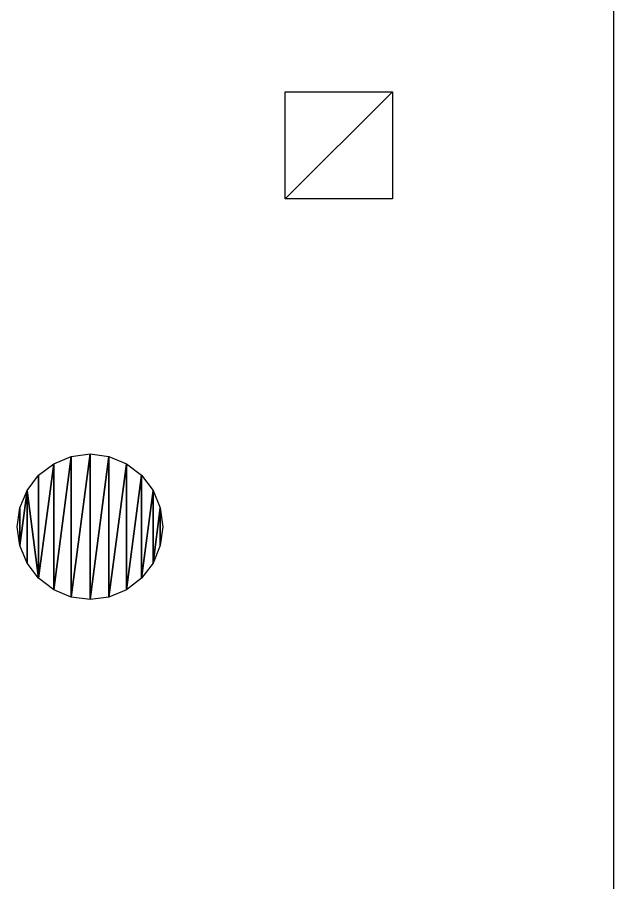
# Model space of a CAD drawing. Header units: metres. Extents: x -935 to 1842, y -1273 to 224.
# Drawn here: x 505.15 to 536.3, y 118.24 to 163.42 of the extents above; entities that cross this region are included whole.
import ezdxf

# ---------------------------------------------------------------- set-up
doc = ezdxf.new("R2010")
doc.units = ezdxf.units.M

msp = doc.modelspace()

# ---------------------------------------------------------------- linework, layer by layer
at = {"layer": 'Group#8'}
msp.add_line((536.3, -0.2), (536.3, 210.238), dxfattribs=at)

# ---------------------------------------------------------------- meshes
mesh = msp.add_polyface(dxfattribs=at)
corners = [(524.75, 159.538), (519.15, 153.938), (519.15, 159.538), (524.75, 153.938)]
mesh.append_faces([[corners[k] for k in face] for face in [(0, 1, 2), (1, 0, 3)]], dxfattribs={"vtx0": -1})
mesh = msp.add_polyface(dxfattribs=at)
corners = [(505.281, 137.809), (505.281, 135.843), (505.152, 136.826), (505.661, 138.725), (505.661, 134.927), (506.264, 134.14), (506.264, 139.512), (507.051, 140.115), (507.051, 133.537), (507.967, 140.495), (507.967, 133.157), (508.95, 140.624), (508.95, 133.028), (509.933, 140.495), (509.933, 133.157), (510.849, 140.115), (510.849, 133.537), (511.636, 139.512), (511.636, 134.14), (512.239, 138.725), (512.239, 134.927), (512.619, 137.809), (512.619, 135.843), (512.748, 136.826)]
mesh.append_faces([[corners[k] for k in face] for face in [(0, 1, 2), (22, 21, 23)]], dxfattribs={"vtx0": -1})
mesh.append_faces([[corners[k] for k in face] for face in [(1, 3, 4), (4, 3, 5), (5, 7, 8), (8, 9, 10), (10, 11, 12), (12, 13, 14), (14, 15, 16), (16, 17, 18), (18, 19, 20), (20, 21, 22)]], dxfattribs={"vtx0": -1, "vtx1": -1})
mesh.append_faces([[corners[k] for k in face] for face in [(1, 0, 3), (5, 3, 6), (5, 6, 7), (8, 7, 9), (10, 9, 11), (12, 11, 13), (14, 13, 15), (16, 15, 17), (18, 17, 19), (20, 19, 21)]], dxfattribs={"vtx0": -1, "vtx2": -1})

doc.saveas('drawing.dxf')
